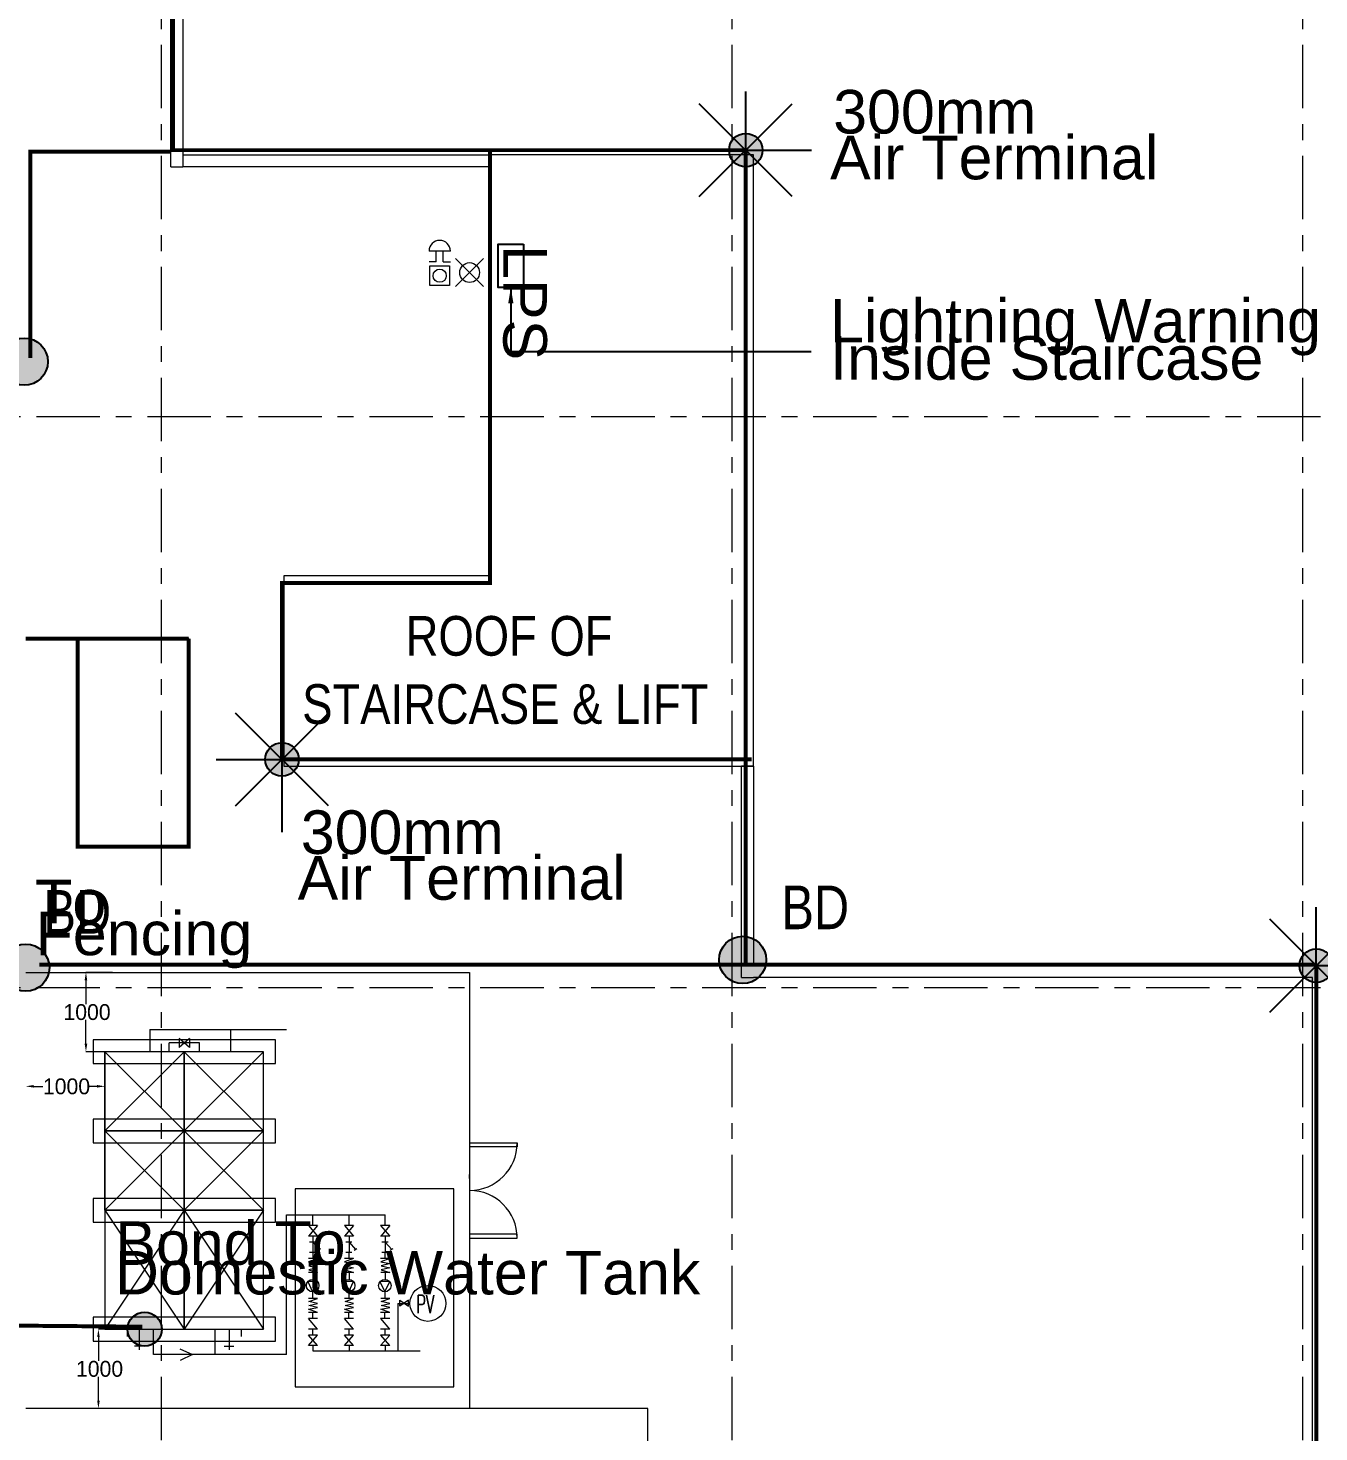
# Model space of a CAD drawing. Header units: millimetres. Extents: x -102814 to 1322625, y 211403 to 563075.
# Drawn here: x 857117 to 873402, y 336435 to 354141 of the extents above; entities that cross this region are included whole.
import ezdxf

# ---------------------------------------------------------------- set-up
doc = ezdxf.new("R2010")
doc.units = ezdxf.units.MM
doc.header["$LTSCALE"] = 100
for name, pattern in [('HIDDEN', [9.525, 6.35, -3.175]), ('HIDDEN2', [4.7625, 3.175, -1.5875]), ('IDA - Grid Line', [14, 8, -2, 2, -2])]:
    doc.linetypes.add(name, pattern=pattern)
for name, color, linetype, lineweight in [('0-1', 8, 'Continuous', 5), ('A-_DETA----_ED-1', 8, 'Continuous', 9), ('A-_FURT----_E-1', 1, 'Continuous', 9), ('E-_FIREALAM_E-1', 8, 'Continuous', 9)]:
    doc.layers.add(name, color=color, linetype=linetype, lineweight=lineweight)
for name, color, linetype in [('E-_LGTN----_E-', 1, 'Continuous'), ('E-Lgtn----E', 240, 'Continuous'), ('M-_DWAT----_E-N', 1, 'Continuous')]:
    doc.layers.add(name, color=color, linetype=linetype)
doc.styles.add('Arial', font='arial.ttf', dxfattribs={"height": 375})
doc.styles.add('Arial Narrow_1', font='ARIALN.TTF', dxfattribs={"height": 90})
doc.styles.add('S250', font='romans.shx', dxfattribs={"width": 0.5, "height": 250})
doc.styles.add('X_PSA-022_GRID$0$Arial Narrow', font='ARIALN.TTF')
doc.linetypes.add('FENCELINE2', pattern='A,6.35,-2.54,[132,ltypeshp.shx,S=2.54,R=0,X=-2.54,Y=0],-2.54,25.4', length=36.83)
doc.dimstyles.new('X_PSA-022_GRID$0$KCL-200', dxfattribs={"dimscale": 200, "dimtxt": 2.5, "dimasz": 1.5, "dimexe": 1, "dimexo": 1, "dimgap": 1, "dimtad": 1, "dimdec": 0, "dimzin": 0, "dimdsep": 46, "dimtxsty": 'X_PSA-022_GRID$0$Arial Narrow', "dimblk": 'X_PSA-022_GRID$0$_ARCHTICK', "dimcen": 1.5, "dimdle": 1, "dimclrt": 256, "dimadec": 0, "dimazin": 0, "dimtfac": 1, "dimtdec": 0, "dimtix": 1, "dimtmove": 2, "dimatfit": 3, "dimfxl": 1, "dimtolj": 1, "dimtzin": 0, "dimlwd": -1, "dimlwe": -1, "dimarcsym": 0})

# ---------------------------------------------------------------- blocks, each defined once
blk = doc.blocks.new('blk2 roof 1082023')
at = {"layer": '0-1', "linetype": 'IDA - Grid Line'}
for p, q in [((-21600, 8289), (-21600, -83807)), ((-14400, 8289), (-14400, -83807)), ((-7200, 8289), (-7200, -83807)), ((-38572, -21600), (7184, -21600)), ((-38572, -28800), (7184, -28800))]:
    blk.add_line(p, q, dxfattribs=at)
at = {"layer": '0-1'}
for p, q in [((-21325, 275), (-21325, -18450)), ((-21475, -18450), (-21475, 125)), ((-21325, -18300), (-17450, -18300)), ((-21325, -18300), (-21325, -18450)), ((-17450, -18450), (-17450, -18300)), ((-14125, -18300), (-17450, -18300)), ((-17450, -18300), (-17450, -23610)), ((-17450, -23610), (-17450, -18325)), ((-14125, -26010), (-14125, -18300)), ((-21475, -18450), (-21325, -18450)), ((-17450, -18450), (-21325, -18450)), ((-17450, -23610), (-20050, -23610)), ((-20050, -23610), (-20050, -26010)), ((-21250, -24400), (-22650, -24400)), ((-22650, -24400), (-22650, -27025)), ((-21250, -27025), (-21250, -24400)), ((-20050, -26010), (-14125, -26010)), ((-14275, -28675), (-14275, -26010)), ((-14125, -26010), (-14275, -26010)), ((-14125, -26010), (-14125, -28525)), ((-22650, -27025), (-21250, -27025)), ((-22211, -28610), (-22548, -28610)), ((-14275, -28675), (-14125, -28675)), ((-14125, -28525), (-6925, -28525)), ((-7075, -28675), (-14125, -28675)), ((-7075, -50525), (-7075, -28675)), ((-22547, -28710), (-22547, -29010)), ((-22547, -29510), (-22547, -29210)), ((-21742, -29330), (-21742, -29610)), ((-21742, -29330), (-20018, -29330)), ((-20722, -29330), (-20722, -29610)), ((-20157, -29460), (-22457, -29460)), ((-22457, -29460), (-22457, -29760)), ((-21113, -29500), (-21498, -29500)), ((-21498, -29610), (-21498, -29500)), ((-21371, -29443), (-21371, -29558)), ((-21239, -29443), (-21371, -29557)), ((-21239, -29558), (-21371, -29443)), ((-21239, -29443), (-21239, -29558)), ((-21113, -29610), (-21113, -29500)), ((-20157, -29760), (-20157, -29460)), ((-22211, -29610), (-22548, -29610)), ((-22307, -31610), (-22307, -29610)), ((-22307, -29610), (-21307, -30610)), ((-21307, -29610), (-22307, -30610)), ((-22307, -31610), (-22307, -29610)), ((-22307, -29610), (-21307, -30610)), ((-21307, -29610), (-22307, -30610)), ((-22307, -31610), (-22307, -29610)), ((-22307, -29610), (-21307, -30610)), ((-21307, -29610), (-22307, -30610)), ((-22307, -29610), (-21307, -30610)), ((-21307, -29610), (-22307, -30610)), ((-22307, -29610), (-21307, -30610)), ((-21307, -29610), (-22307, -30610)), ((-22307, -31610), (-22307, -29610)), ((-22307, -29610), (-21307, -30610)), ((-21307, -29610), (-22307, -30610)), ((-20307, -29610), (-22307, -29610)), ((-22307, -29610), (-22307, -33110)), ((-22307, -29610), (-21307, -30610)), ((-21307, -29610), (-22307, -30610)), ((-21307, -29610), (-22307, -29610)), ((-22307, -29610), (-22307, -30610)), ((-21307, -31610), (-21307, -29610)), ((-20307, -29610), (-21307, -30610)), ((-21307, -31610), (-21307, -29610)), ((-20307, -29610), (-21307, -30610)), ((-21307, -31610), (-21307, -29610)), ((-20307, -29610), (-21307, -30610)), ((-20307, -29610), (-21307, -30610)), ((-20307, -29610), (-21307, -30610)), ((-21307, -31610), (-21307, -29610)), ((-20307, -29610), (-21307, -30610)), ((-21307, -29610), (-20307, -30610)), ((-20307, -29610), (-21307, -30610)), ((-20307, -29610), (-21307, -29610)), ((-21307, -29610), (-21307, -30610)), ((-21307, -30610), (-21307, -29610)), ((-20307, -33110), (-20307, -29610)), ((-20307, -30610), (-20307, -29610)), ((-22457, -29760), (-20157, -29760)), ((-22307, -29760), (-22307, -30047)), ((-23207, -30047), (-23090, -30047)), ((-22407, -30047), (-22524, -30047)), ((-20157, -30460), (-22457, -30460)), ((-22457, -30460), (-22457, -30760)), ((-22307, -30610), (-20307, -30610)), ((-22307, -30610), (-20307, -30610)), ((-22307, -30610), (-21307, -31610)), ((-21307, -30610), (-22307, -31610)), ((-22307, -30610), (-20307, -30610)), ((-22307, -30610), (-20307, -30610)), ((-22307, -30610), (-21307, -31610)), ((-21307, -30610), (-22307, -31610)), ((-22307, -30610), (-20307, -30610)), ((-22307, -30610), (-20307, -30610)), ((-22307, -30610), (-21307, -31610)), ((-21307, -30610), (-22307, -31610)), ((-22307, -30610), (-20307, -30610)), ((-22307, -30610), (-20307, -30610)), ((-22307, -30610), (-21307, -31610)), ((-21307, -30610), (-22307, -31610)), ((-22307, -30610), (-20307, -30610)), ((-22307, -30610), (-20307, -30610)), ((-22307, -30610), (-21307, -31610)), ((-21307, -30610), (-22307, -31610)), ((-22307, -30610), (-20307, -30610)), ((-22307, -30610), (-20307, -30610)), ((-22307, -30610), (-21307, -31610)), ((-21307, -30610), (-22307, -31610)), ((-22307, -30610), (-20307, -30610)), ((-22307, -30610), (-20307, -30610)), ((-22307, -30610), (-21307, -31610)), ((-21307, -30610), (-22307, -31610)), ((-22307, -30610), (-21307, -30610)), ((-21307, -30610), (-22307, -30610)), ((-22307, -30610), (-22307, -31610)), ((-21307, -30610), (-20307, -31610)), ((-20307, -30610), (-21307, -31610)), ((-21307, -30610), (-20307, -31610)), ((-20307, -30610), (-21307, -31610)), ((-21307, -30610), (-20307, -31610)), ((-20307, -30610), (-21307, -31610)), ((-21307, -30610), (-20307, -31610)), ((-20307, -30610), (-21307, -31610)), ((-21307, -30610), (-20307, -31610)), ((-20307, -30610), (-21307, -31610)), ((-21307, -30610), (-20307, -31610)), ((-20307, -30610), (-21307, -31610)), ((-21307, -30610), (-20307, -31610)), ((-20307, -30610), (-21307, -31610)), ((-21307, -30610), (-20307, -30610)), ((-20307, -30610), (-21307, -30610)), ((-21307, -30610), (-21307, -31610)), ((-21307, -31610), (-21307, -30610)), ((-20307, -31610), (-20307, -30610)), ((-20157, -30760), (-20157, -30460)), ((-22457, -30760), (-20157, -30760)), ((-17707, -30760), (-17107, -30760)), ((-17107, -30760), (-17107, -30810)), ((-17107, -30810), (-17707, -30810)), ((-17707, -31210), (-17707, -31160)), ((-17906, -31339), (-19906, -31339)), ((-19906, -31339), (-19906, -33839)), ((-17906, -33839), (-17906, -31339)), ((-20157, -31460), (-22457, -31460)), ((-22457, -31460), (-22457, -31760)), ((-20157, -31760), (-20157, -31460)), ((-17707, -31462), (-17707, -31512)), ((-22307, -31610), (-21307, -31610)), ((-21307, -31610), (-22307, -31610)), ((-22307, -31610), (-22307, -33110)), ((-22307, -31610), (-21307, -33110)), ((-21307, -31610), (-22307, -33110)), ((-21307, -31610), (-20307, -31610)), ((-20307, -31610), (-21307, -31610)), ((-21307, -31610), (-21307, -33110)), ((-21307, -33110), (-21307, -31610)), ((-21307, -31610), (-20307, -33110)), ((-20307, -31610), (-21307, -33110)), ((-20307, -33110), (-20307, -31610)), ((-20018, -31669), (-18772, -31669)), ((-20018, -33430), (-20018, -31669)), ((-19684, -31804), (-19684, -31669)), ((-19228, -31804), (-19228, -31669)), ((-18772, -31804), (-18772, -31669)), ((-22457, -31760), (-20157, -31760)), ((-19627, -31804), (-19741, -31804)), ((-19627, -31804), (-19741, -31935)), ((-19741, -31804), (-19627, -31935)), ((-19171, -31804), (-19285, -31804)), ((-19171, -31804), (-19285, -31935)), ((-19285, -31804), (-19171, -31935)), ((-18715, -31804), (-18830, -31804)), ((-18830, -31804), (-18715, -31935)), ((-18715, -31804), (-18829, -31935)), ((-19627, -31935), (-19741, -31935)), ((-19648, -32012), (-19725, -32012)), ((-19684, -31935), (-19684, -32011)), ((-19684, -32011), (-19684, -32143)), ((-19684, -32012), (-19602, -32104)), ((-19171, -31935), (-19285, -31935)), ((-19192, -32012), (-19269, -32012)), ((-19228, -31935), (-19228, -32011)), ((-19228, -32011), (-19228, -32143)), ((-19228, -32012), (-19146, -32104)), ((-18715, -31935), (-18830, -31935)), ((-18736, -32012), (-18813, -32012)), ((-18772, -31935), (-18772, -32011)), ((-18772, -32011), (-18772, -32143)), ((-18772, -32012), (-18690, -32104)), ((-17107, -31910), (-17707, -31910)), ((-17707, -31960), (-17107, -31960)), ((-17107, -31960), (-17107, -31910)), ((-19627, -32219), (-19741, -32219)), ((-19627, -32219), (-19739, -32261)), ((-19648, -32143), (-19725, -32143)), ((-19686, -32143), (-19686, -32219)), ((-19620, -32115), (-19585, -32093)), ((-19171, -32219), (-19285, -32219)), ((-19171, -32219), (-19284, -32261)), ((-19192, -32143), (-19269, -32143)), ((-19231, -32143), (-19231, -32219)), ((-19164, -32115), (-19129, -32093)), ((-18715, -32219), (-18830, -32219)), ((-18715, -32219), (-18828, -32261)), ((-18736, -32143), (-18813, -32143)), ((-18775, -32143), (-18775, -32219)), ((-18708, -32115), (-18673, -32093)), ((-19626, -32395), (-19740, -32395)), ((-19739, -32261), (-19627, -32283)), ((-19627, -32283), (-19735, -32309)), ((-19735, -32309), (-19626, -32336)), ((-19626, -32336), (-19734, -32360)), ((-19734, -32360), (-19626, -32395)), ((-19683, -32395), (-19683, -32481)), ((-19284, -32261), (-19171, -32283)), ((-19170, -32395), (-19284, -32395)), ((-19171, -32283), (-19279, -32309)), ((-19279, -32309), (-19170, -32336)), ((-19170, -32336), (-19278, -32360)), ((-19278, -32360), (-19170, -32395)), ((-19227, -32395), (-19227, -32481)), ((-18714, -32395), (-18829, -32395)), ((-18828, -32261), (-18715, -32283)), ((-18715, -32283), (-18823, -32309)), ((-18823, -32309), (-18714, -32336)), ((-18714, -32336), (-18823, -32360)), ((-18823, -32360), (-18714, -32395)), ((-18771, -32395), (-18771, -32481)), ((-19627, -32510), (-19749, -32510)), ((-19749, -32510), (-19688, -32638)), ((-19688, -32638), (-19627, -32510)), ((-19171, -32510), (-19293, -32510)), ((-19293, -32510), (-19232, -32638)), ((-19232, -32638), (-19171, -32510)), ((-18715, -32510), (-18838, -32510)), ((-18838, -32510), (-18776, -32638)), ((-18776, -32638), (-18715, -32510)), ((-19626, -32724), (-19740, -32724)), ((-19734, -32759), (-19626, -32724)), ((-19688, -32638), (-19688, -32724)), ((-19170, -32724), (-19284, -32724)), ((-19278, -32759), (-19170, -32724)), ((-19232, -32638), (-19232, -32724)), ((-18714, -32724), (-18829, -32724)), ((-18823, -32759), (-18714, -32724)), ((-18776, -32638), (-18776, -32724)), ((-19627, -32900), (-19741, -32900)), ((-19739, -32858), (-19627, -32836)), ((-19627, -32900), (-19739, -32858)), ((-19735, -32810), (-19626, -32784)), ((-19627, -32836), (-19735, -32810)), ((-19626, -32784), (-19734, -32759)), ((-19686, -32977), (-19686, -32900)), ((-19171, -32900), (-19285, -32900)), ((-19284, -32858), (-19171, -32836)), ((-19171, -32900), (-19284, -32858)), ((-19279, -32810), (-19170, -32784)), ((-19171, -32836), (-19279, -32810)), ((-19170, -32784), (-19278, -32759)), ((-19231, -32977), (-19231, -32900)), ((-18715, -32900), (-18830, -32900)), ((-18828, -32858), (-18715, -32836)), ((-18715, -32900), (-18828, -32858)), ((-18714, -32784), (-18823, -32759)), ((-18823, -32810), (-18714, -32784)), ((-18715, -32836), (-18823, -32810)), ((-18775, -32977), (-18775, -32900)), ((-18613, -32784), (-18460, -32784)), ((-18613, -32784), (-18613, -33382)), ((-20157, -32960), (-22457, -32960)), ((-22457, -32960), (-22457, -33260)), ((-21995, -33110), (-22390, -33110)), ((-22307, -33110), (-20307, -33110)), ((-22307, -33110), (-21307, -33110)), ((-22027, -33110), (-22027, -33204)), ((-21874, -33110), (-21874, -33372)), ((-21697, -33430), (-21697, -33110)), ((-21307, -33110), (-20307, -33110)), ((-20917, -33430), (-20917, -33110)), ((-20740, -33110), (-20740, -33372)), ((-20587, -33110), (-20587, -33204)), ((-20157, -33260), (-20157, -32960)), ((-19627, -32977), (-19741, -32977)), ((-19627, -33108), (-19741, -32977)), ((-19627, -33108), (-19741, -33108)), ((-19684, -33184), (-19684, -33108)), ((-19171, -32977), (-19285, -32977)), ((-19171, -33108), (-19285, -32977)), ((-19171, -33108), (-19285, -33108)), ((-19228, -33184), (-19228, -33108)), ((-18715, -32977), (-18830, -32977)), ((-18715, -33108), (-18830, -33108)), ((-18715, -33108), (-18829, -32977)), ((-18772, -33184), (-18772, -33108)), ((-22457, -33260), (-20157, -33260)), ((-22390, -33210), (-22390, -33510)), ((-19627, -33184), (-19741, -33184)), ((-19627, -33316), (-19741, -33184)), ((-19741, -33316), (-19627, -33184)), ((-19171, -33184), (-19285, -33184)), ((-19171, -33316), (-19285, -33184)), ((-19285, -33316), (-19171, -33184)), ((-18715, -33184), (-18830, -33184)), ((-18830, -33316), (-18715, -33184)), ((-18715, -33316), (-18829, -33184)), ((-21812, -33324), (-21933, -33324)), ((-20018, -33430), (-21697, -33430)), ((-21364, -33356), (-21203, -33430)), ((-21203, -33430), (-21359, -33503)), ((-20802, -33324), (-20681, -33324)), ((-19627, -33316), (-19741, -33316)), ((-19684, -33316), (-19684, -33382)), ((-19684, -33382), (-18331, -33382)), ((-19171, -33316), (-19285, -33316)), ((-19228, -33316), (-19228, -33382)), ((-18715, -33316), (-18830, -33316)), ((-18772, -33316), (-18772, -33382)), ((-22390, -34010), (-22390, -33710)), ((-19906, -33839), (-17906, -33839)), ((-21995, -34110), (-22390, -34110))]:
    blk.add_line(p, q, dxfattribs=at)
at = {"layer": '0-1', "linetype": 'FENCELINE2'}
for p, q in [((-23307, -28610), (-17707, -28610)), ((-17707, -28610), (-17707, -34110)), ((-17707, -34110), (-23307, -34110)), ((-15457, -34110), (-23307, -34110)), ((-15457, -46310), (-15457, -34110))]:
    blk.add_line(p, q, dxfattribs=at)
at = {"layer": '0-1', "ltscale": 800}
for p, q in [((-18589, -32821), (-18589, -32746)), ((-18476, -32746), (-18589, -32821)), ((-18589, -32746), (-18476, -32821)), ((-18476, -32821), (-18476, -32746))]:
    blk.add_line(p, q, dxfattribs=at)
at = {"layer": '0-1'}
for centre, radius in [((-19688, -32560), 78.8), ((-19232, -32560), 78.8), ((-18776, -32560), 78.8), ((-18233, -32784), 227)]:
    blk.add_circle(centre, radius, dxfattribs=at)
for centre, start, end in [((-17707, -30760), 270, 0), ((-17707, -31960), 0, 90)]:
    blk.add_arc(centre, 600, start, end, dxfattribs=at)
for points in [[(-22564, -28710), (-22531, -28710), (-22547, -28610)], [(-22564, -29510), (-22531, -29510), (-22547, -29610)], [(-23207, -30030), (-23207, -30063), (-23307, -30047)], [(-22407, -30030), (-22407, -30063), (-22307, -30047)], [(-22406, -33210), (-22373, -33210), (-22390, -33110)], [(-22406, -34010), (-22373, -34010), (-22390, -34110)]]:
    blk.add_solid(points, dxfattribs=at)
at = {"layer": '0-1', "style": 'Arial Narrow_1'}
for s, p in [('ROOF OF', (-18514, -24615)), ('STAIRCASE & LIFT', (-19819, -25475))]:
    blk.add_text(s, height=500, dxfattribs=at).set_placement(p)
at = {"layer": '0-1'}
for p in [(-22831, -29210), (-23090, -30147), (-22673, -33710)]:
    blk.add_text('1000', height=200, dxfattribs=at).set_placement(p)
at = {"layer": '0-1', "style": 'S250', "width": 0.6}
blk.add_text('PV', height=225, dxfattribs=at).set_placement((-18379, -32906))
blk = doc.blocks.new('LTNG ROD')
at = {"linetype": 'Continuous'}
h = blk.add_hatch(color=30, dxfattribs=at)
h.dxf.hatch_style = 1
edge = h.paths.add_edge_path()
edge.add_arc((-117, -117), 264, 140.1455, 500.1455)
at = {"color": 30, "linetype": 'Continuous'}
blk.add_circle((-117, -117), 264, dxfattribs=at)
at = {"layer": 'E-_LGTN----_E-', "color": 30, "linetype": 'ByBlock'}
for p, q in [((-117, -1261), (-117, 805)), ((613, -848), (-848, 613)), ((-848, -848), (613, 613)), ((-1150, -117), (916, -117))]:
    blk.add_line(p, q, dxfattribs=at)
blk = doc.blocks.new('JOINT')
at = {"linetype": 'Continuous'}
h = blk.add_hatch(color=256, dxfattribs=at)
h.dxf.hatch_style = 1
edge = h.paths.add_edge_path()
edge.add_arc((0, 27.3), 155.6, 0, 360)
blk.add_circle((0, 27.3), 155.6, dxfattribs=at)
blk = doc.blocks.new('IDA - Fire Alarm Bell1 - IDA - Fire Alarm Bell-2587577-BLK 2 LOWER ROOF PLAN')
at = {"layer": 'A-_DETA----_ED-1'}
for p, q in [((-45, -350), (-135, -350)), ((-45, -350), (-45, -485)), ((45, -350), (135, -350)), ((45, -350), (45, -485)), ((-135, -485), (135, -485))]:
    blk.add_line(p, q, dxfattribs=at)
blk.add_arc((0, -485), 135, 180, 360, dxfattribs=at)
blk = doc.blocks.new('IDA - Manual Call Point1 - IDA - Manual Call Point-2587578-BLK 2 LOWER ROOF PLAN')
at = {"layer": 'A-_DETA----_ED-1'}
for p, q in [((-125, -300), (-125, -50)), ((-125, -50), (125, -50)), ((125, -50), (125, -300)), ((125, -300), (-125, -300))]:
    blk.add_line(p, q, dxfattribs=at)
blk.add_circle((0, -175), 83.3, dxfattribs=at)
blk = doc.blocks.new('IDA- Fire Extinguisher - 3kg AB-3508500-BLK 2 LOWER ROOF PLAN')
at = {"layer": 'A-_DETA----_ED-1'}
for p in [(-177, 377), (177, 377), (-177, 23), (177, 23)]:
    blk.add_line(p, (0, 200), dxfattribs=at)
blk.add_circle((0, 200), 125, dxfattribs=at)
blk = doc.blocks.new('X_PSA-022_GRID$0$_ARCHTICK')
at = {"linetype": 'ByBlock', "const_width": 0.267}
blk.add_lwpolyline([(0.471, 0.471), (-0.471, -0.471)], dxfattribs=at)

msp = doc.modelspace()

# ---------------------------------------------------------------- linework, layer by layer
at = {"layer": 'E-_LGTN----_E-', "color": 5}
msp.add_lwpolyline([(863366, 351416.9), (863366, 350868.8), (863048.4, 350868.8), (863048.4, 351416.9)], close=True, dxfattribs=at)
at = {"layer": 'E-Lgtn----E', "color": 6, "linetype": 'HIDDEN', "ltscale": 120, "const_width": 50}
for points in [[(866171.2, 342328.7), (866171.2, 352601.1), (858944.6, 352601.1), (858944.6, 371104.8), (844269.4, 371104.8), (844269.4, 291509.4)], [(866245.3, 344916.1), (860320.3, 344916.1), (860320.3, 347141.3), (862944.4, 347141.3), (862944.4, 352626.1)], [(873368.7, 342328.7), (857258.1, 342328.7)]]:
    msp.add_lwpolyline(points, dxfattribs=at)
at = {"layer": 'E-Lgtn----E', "color": 6, "linetype": 'HIDDEN', "ltscale": 80, "const_width": 50}
for points in [[(857146.7, 349979.5), (857146.7, 352583.5), (858919.4, 352583.5)], [(844155.4, 291509.4), (858958.8, 291509.4), (858958.8, 310097.4), (866220.3, 310097.4), (866220.3, 320324.2), (873368.7, 320324.2), (873368.7, 342328.7)]]:
    msp.add_lwpolyline(points, dxfattribs=at)
at = {"layer": 'E-Lgtn----E', "linetype": 'HIDDEN2'}
msp.add_lwpolyline([(859144.4, 346440.3, 50, 50, 0), (857087.4, 346440.3, 0, 0, 0)], format="xyseb", dxfattribs=at)
at = {"layer": 'E-Lgtn----E', "linetype": 'HIDDEN2', "const_width": 50}
for points in [[(859144.4, 346440.3), (859144.4, 343815.3), (857744.4, 343815.3), (857744.4, 346440.3)], [(858556.7, 337761.6), (856952.8, 337775.4)]]:
    msp.add_lwpolyline(points, dxfattribs=at)

# ---------------------------------------------------------------- block references
at = {"layer": '0-1'}
msp.add_blockref('blk2 roof 1082023', (880394.4, 370840.3), dxfattribs=at)
at = {"layer": 'A-_FURT----_E-1'}
msp.add_blockref('IDA- Fire Extinguisher - 3kg AB-3508500-BLK 2 LOWER ROOF PLAN', (862687.4, 350857.4), dxfattribs=at)
at = {"layer": 'E-_FIREALAM_E-1', "rotation": 180.0000000000004}
for name in ['IDA - Fire Alarm Bell1 - IDA - Fire Alarm Bell-2587577-BLK 2 LOWER ROOF PLAN', 'IDA - Manual Call Point1 - IDA - Manual Call Point-2587578-BLK 2 LOWER ROOF PLAN']:
    msp.add_blockref(name, (862310, 350842.5), dxfattribs=at)
at = {"layer": 'E-_LGTN----_E-', "linetype": 'ByBlock', "xscale": 0.8021887975160673, "yscale": 0.8021887975160673, "zscale": 0.8021887975160673}
for p in [(866265.3, 352695.1), (860414.4, 345010.1), (873462.8, 342409.4)]:
    msp.add_blockref('LTNG ROD', p, dxfattribs=at)
at = {"layer": 'E-_LGTN----_E-', "rotation": 140.1455020179689}
for p, xscale, yscale, zscale in [((857101.9, 349973.6), 1.915351944354266, 1.915351944354266, 1.915351944354266), ((866166, 342427.9), 1.915351944354266, 1.915351944354266, 1.915351944354266), ((857121, 342330.5), 1.915351944354266, 1.915351944354266, 1.915351944354266), ((858611.7, 337759.6), 1.382472722613381, 1.382472722613381, 1.382472722613381)]:
    msp.add_blockref('JOINT', p, dxfattribs=dict(at, xscale=xscale, yscale=yscale, zscale=zscale))

# ---------------------------------------------------------------- texts
at = {"layer": 'E-_LGTN----_E-', "color": 7, "style": 'Arial'}
for s, p in [('300mm', (867274, 352811)), ('Air Terminal', (867234.7, 352233.6)), ('Lightning Warning Signage', (867234.7, 350175.6)), ('Inside Staircase', (867234.7, 349705.4)), ('300mm', (860557.3, 343724.2)), ('Air Terminal', (860517.9, 343146.8)), ('Bond To ', (855198.3, 342848.1)), ('Water Tank Fencing', (853028.6, 342447.7)), ('Bond To', (858218.7, 338541.5)), ('Domestic Water Tank ', (858212.5, 338168.1))]:
    msp.add_text(s, height=550, dxfattribs=at).set_placement(p)
at = {"layer": 'E-_LGTN----_E-', "color": 5, "style": 'Arial'}
msp.add_text('LPS', height=550, rotation=270, dxfattribs=at).set_placement((863112.4, 351403.5))
at = {"layer": 'E-_LGTN----_E-', "style": 'Arial', "width": 0.8}
for p in [(857311.5, 342719.1), (866621.4, 342775.7)]:
    msp.add_text('BD', height=550, dxfattribs=at).set_placement(p)

# ---------------------------------------------------------------- leaders
at = {"layer": 'M-_DWAT----_E-N', "color": 7}
msp.add_leader([(863207.2, 350868.8), (863207.2, 350059.8), (866994.2, 350059.8)], dimstyle='X_PSA-022_GRID$0$KCL-200', override={"dimasz": 1, "dimtad": 0, "dimfxl": 2, "dimtfill": 1, "dimarcsym": 1}, dxfattribs=at)

doc.saveas('drawing.dxf')
